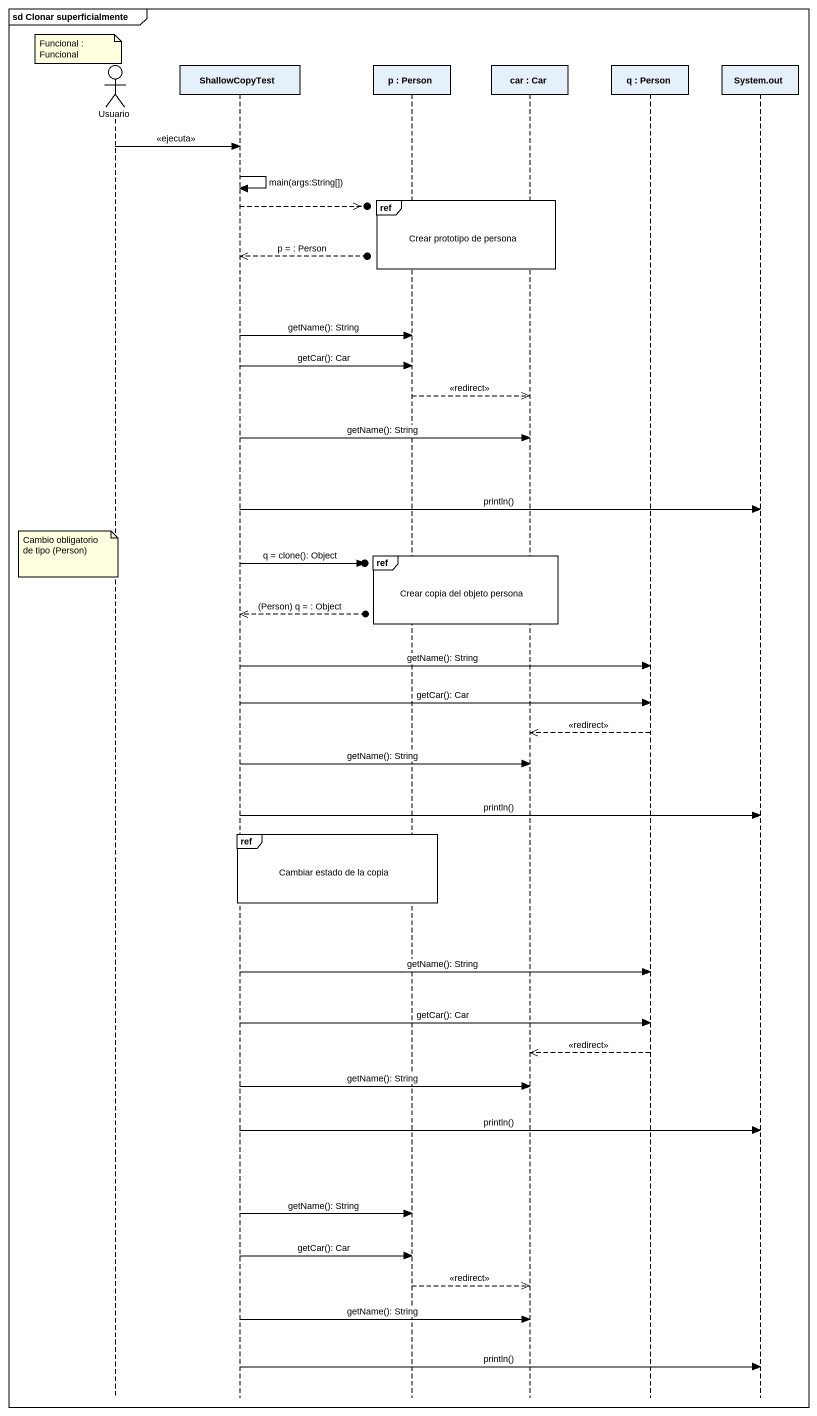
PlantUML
@startuml
mainframe sd Clonar superficialmente
hide footbox
actor Usuario
participant ShallowCopyTest
participant "p : Person" as p
participant "car : Car" as car
participant "q : Person" as q
participant "System.out" as System_out

note over Usuario : Funcional : Funcional
Usuario -> ShallowCopyTest : <<ejecuta>>
ShallowCopyTest -> ShallowCopyTest : main(args:String[])
ref over p, car : Crear prototipo de persona
ShallowCopyTest -->>o]
ShallowCopyTest <<--o] : p = : Person
ShallowCopyTest -> p : getName(): String
ShallowCopyTest -> p : getCar(): Car
p -->> car : <<redirect>>
ShallowCopyTest -> car : getName(): String
ShallowCopyTest -> System_out : println()
note over Usuario : Cambio obligatorio de tipo (Person)
ref over p, car : Crear copia del objeto persona
ShallowCopyTest ->o] : q = clone(): Object
ShallowCopyTest <<--o] : (Person) q = : Object
ShallowCopyTest -> q : getName(): String
ShallowCopyTest -> q : getCar(): Car
q -->> car : <<redirect>>
ShallowCopyTest -> car : getName(): String
ShallowCopyTest -> System_out : println()
ref over ShallowCopyTest, p : Cambiar estado de la copia
ShallowCopyTest -> q : getName(): String
ShallowCopyTest -> q : getCar(): Car
q -->> car : <<redirect>>
ShallowCopyTest -> car : getName(): String
ShallowCopyTest -> System_out : println()
ShallowCopyTest -> p : getName(): String
ShallowCopyTest -> p : getCar(): Car
p -->> car : <<redirect>>
ShallowCopyTest -> car : getName(): String
ShallowCopyTest -> System_out : println()
@enduml
